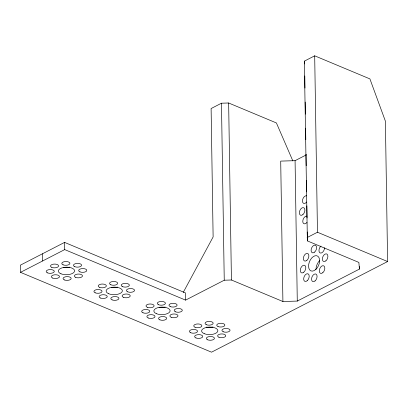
<?xml version="1.0" encoding="UTF-8"?>
<svg xmlns="http://www.w3.org/2000/svg" width="408" height="408" viewBox="0 0 408 408"><rect width="100%" height="100%" fill="white"/><g stroke="black" fill="none" stroke-linecap="round" stroke-linejoin="round"><path stroke-width="0.61" d="M183.223 292.454L213.124 236.946L211.109 108.538L221.468 103.209L228.648 102.989L276.405 122.946L292.847 160.915M185.579 300.12L224.247 280.214L231.428 280L282.912 301.517L297.279 301.079L359.423 269.091L358.867 262.421L307.382 240.904L304.332 61.154L314.69 55.82L369.908 78.897L385.392 121.135L387.6 261.548L211.528 352.18L20.512 272.345L20.4 265.149L64.592 242.398L185.467 292.918L185.579 300.12L64.704 249.599L20.512 272.345M282.912 301.517L280.709 161.104L295.076 160.67L306.372 154.851M307.107 237.568L317.465 232.239L387.6 261.548M304.332 61.154L304.567 63.934M359.382 266.551L359.423 269.091M314.69 55.82L317.465 232.239M304.791 75.954L304.98 88.052M305.204 102.066L305.393 114.163M305.612 128.178L305.791 139.638M306.025 154.29L306.204 165.75M306.434 180.402L306.612 191.862M306.831 205.877L307.025 217.974M307.244 231.989L307.382 240.904M295.076 160.67L297.279 301.079M228.648 102.989L231.428 280M221.468 103.209L224.247 280.214M64.592 242.398L64.704 249.599M42.493 253.771L42.611 260.972M316.027 269.356A8.134 4.932 -67.3 0 1 319.668 260.605M306.643 202.031A4.065 2.463 -67.3 0 1 302.45 201.047A4.065 2.463 -67.3 0 1 306.546 195.794M324.503 247.768A4.065 2.463 -67.3 0 1 322.04 252.649A4.065 2.463 -67.3 0 1 319.03 251.216A4.065 2.463 -67.3 0 1 320.974 246.08M306.964 222.401A4.065 2.463 -67.3 0 1 302.772 221.411A4.065 2.463 -67.3 0 1 306.867 216.164M117.524 287.105A8.134 3.779 -0.9 0 1 111.308 287.293M165.281 307.061A8.134 3.779 -0.9 0 1 159.059 307.25M69.773 267.143A8.134 3.779 -0.9 0 1 63.551 267.332M213.032 327.017A8.134 3.779 -0.9 0 1 206.315 327.119M315.629 269.611A8.134 4.932 -67.3 0 0 317.914 256.29A8.134 4.932 -67.3 0 0 308.723 264.277A8.134 4.932 -67.3 0 0 315.629 269.611M315.083 280.903A4.065 2.463 -67.3 0 0 316.231 274.242A4.065 2.463 -67.3 0 0 311.635 278.236A4.065 2.463 -67.3 0 0 315.083 280.903M303.812 272.187A4.065 2.463 -67.3 0 0 304.955 265.526A4.065 2.463 -67.3 0 0 300.359 269.52A4.065 2.463 -67.3 0 0 303.812 272.187M302.904 214.583A4.065 2.463 -67.3 0 0 304.052 207.922A4.065 2.463 -67.3 0 0 299.457 211.915A4.065 2.463 -67.3 0 0 302.904 214.583M322.83 272.666A4.065 2.463 -67.3 0 0 323.972 266.006A4.065 2.463 -67.3 0 0 319.377 269.994A4.065 2.463 -67.3 0 0 322.83 272.666M307.209 280.704A4.065 2.463 -67.3 0 0 308.351 274.043A4.065 2.463 -67.3 0 0 303.756 278.037A4.065 2.463 -67.3 0 0 307.209 280.704M306.887 260.34A4.065 2.463 -67.3 0 0 308.03 253.679A4.065 2.463 -67.3 0 0 303.435 257.672A4.065 2.463 -67.3 0 0 306.887 260.34M325.905 260.814A4.065 2.463 -67.3 0 0 327.053 254.153A4.065 2.463 -67.3 0 0 322.453 258.147A4.065 2.463 -67.3 0 0 325.905 260.814M314.634 252.103A4.065 2.463 -67.3 0 0 315.777 245.443A4.065 2.463 -67.3 0 0 311.182 249.431A4.065 2.463 -67.3 0 0 314.634 252.103M147.293 307.3A4.065 1.892 -0.9 0 0 154.02 306.25A4.065 1.892 -0.9 0 0 148.849 304.087A4.065 1.892 -0.9 0 0 147.293 307.3M218.03 326.563A4.065 1.892 -0.9 0 0 224.757 325.507A4.065 1.892 -0.9 0 0 219.591 323.35A4.065 1.892 -0.9 0 0 218.03 326.563M122.522 286.645A4.065 1.892 -0.9 0 0 129.249 285.595A4.065 1.892 -0.9 0 0 124.083 283.433A4.065 1.892 -0.9 0 0 122.522 286.645M159.859 319.841A4.065 1.892 -0.9 0 0 166.586 318.786A4.065 1.892 -0.9 0 0 161.415 316.628A4.065 1.892 -0.9 0 0 159.859 319.841M112.108 299.88A4.065 1.892 -0.9 0 0 118.835 298.829A4.065 1.892 -0.9 0 0 113.664 296.667A4.065 1.892 -0.9 0 0 112.108 299.88M60.96 273.799A8.134 3.779 -0.9 0 0 74.419 271.692A8.134 3.779 -0.9 0 0 64.076 267.373A8.134 3.779 -0.9 0 0 60.96 273.799M148.18 317.975A4.065 1.892 -0.9 0 0 154.907 316.924A4.065 1.892 -0.9 0 0 149.741 314.762A4.065 1.892 -0.9 0 0 148.18 317.975M51.785 267.383A4.065 1.892 -0.9 0 0 58.512 266.332A4.065 1.892 -0.9 0 0 53.341 264.175A4.065 1.892 -0.9 0 0 51.785 267.383M175.481 311.799A4.065 1.892 -0.9 0 0 182.213 310.743A4.065 1.892 -0.9 0 0 177.041 308.586A4.065 1.892 -0.9 0 0 175.481 311.799M108.717 293.755A8.134 3.779 -0.9 0 0 122.171 291.649A8.134 3.779 -0.9 0 0 111.833 287.329A8.134 3.779 -0.9 0 0 108.717 293.755M95.222 292.827A4.065 1.892 -0.9 0 0 101.949 291.771A4.065 1.892 -0.9 0 0 96.783 289.614A4.065 1.892 -0.9 0 0 95.222 292.827M195.937 337.936A4.065 1.892 -0.9 0 0 202.664 336.88A4.065 1.892 -0.9 0 0 197.492 334.723A4.065 1.892 -0.9 0 0 195.937 337.936M207.611 339.798A4.065 1.892 -0.9 0 0 214.338 338.747A4.065 1.892 -0.9 0 0 209.171 336.585A4.065 1.892 -0.9 0 0 207.611 339.798M171.166 317.281A4.065 1.892 -0.9 0 0 177.893 316.225A4.065 1.892 -0.9 0 0 172.727 314.068A4.065 1.892 -0.9 0 0 171.166 317.281M170.279 306.602A4.065 1.892 -0.9 0 0 177.006 305.551A4.065 1.892 -0.9 0 0 171.834 303.389A4.065 1.892 -0.9 0 0 170.279 306.602M47.471 272.865A4.065 1.892 -0.9 0 0 54.198 271.815A4.065 1.892 -0.9 0 0 49.026 269.652A4.065 1.892 -0.9 0 0 47.471 272.865M156.468 313.711A8.134 3.779 -0.9 0 0 169.922 311.61A8.134 3.779 -0.9 0 0 159.584 307.285A8.134 3.779 -0.9 0 0 156.468 313.711M63.092 264.828A4.065 1.892 -0.9 0 0 69.819 263.772A4.065 1.892 -0.9 0 0 64.653 261.615A4.065 1.892 -0.9 0 0 63.092 264.828M110.849 284.784A4.065 1.892 -0.9 0 0 117.575 283.733A4.065 1.892 -0.9 0 0 112.404 281.571A4.065 1.892 -0.9 0 0 110.849 284.784M190.73 332.739A4.065 1.892 -0.9 0 0 197.457 331.689A4.065 1.892 -0.9 0 0 192.285 329.526A4.065 1.892 -0.9 0 0 190.73 332.739M100.429 298.019A4.065 1.892 -0.9 0 0 107.156 296.968A4.065 1.892 -0.9 0 0 101.985 294.805A4.065 1.892 -0.9 0 0 100.429 298.019M74.771 266.689A4.065 1.892 -0.9 0 0 81.498 265.634A4.065 1.892 -0.9 0 0 76.332 263.476A4.065 1.892 -0.9 0 0 74.771 266.689M79.978 271.881A4.065 1.892 -0.9 0 0 86.705 270.83A4.065 1.892 -0.9 0 0 81.534 268.668A4.065 1.892 -0.9 0 0 79.978 271.881M99.537 287.344A4.065 1.892 -0.9 0 0 106.264 286.288A4.065 1.892 -0.9 0 0 101.097 284.131A4.065 1.892 -0.9 0 0 99.537 287.344M52.678 278.062A4.065 1.892 -0.9 0 0 59.405 277.007A4.065 1.892 -0.9 0 0 54.233 274.849A4.065 1.892 -0.9 0 0 52.678 278.062M158.6 304.74A4.065 1.892 -0.9 0 0 165.327 303.69A4.065 1.892 -0.9 0 0 160.16 301.527A4.065 1.892 -0.9 0 0 158.6 304.74M204.219 333.668A8.134 3.779 -0.9 0 0 217.678 331.566A8.134 3.779 -0.9 0 0 207.335 327.247A8.134 3.779 -0.9 0 0 204.219 333.668M75.664 277.364A4.065 1.892 -0.9 0 0 82.391 276.313A4.065 1.892 -0.9 0 0 77.219 274.15A4.065 1.892 -0.9 0 0 75.664 277.364M127.73 291.837A4.065 1.892 -0.9 0 0 134.456 290.787A4.065 1.892 -0.9 0 0 129.29 288.629A4.065 1.892 -0.9 0 0 127.73 291.837M218.923 337.238A4.065 1.892 -0.9 0 0 225.649 336.187A4.065 1.892 -0.9 0 0 220.478 334.025A4.065 1.892 -0.9 0 0 218.923 337.238M64.352 279.924A4.065 1.892 -0.9 0 0 71.079 278.873A4.065 1.892 -0.9 0 0 65.912 276.711A4.065 1.892 -0.9 0 0 64.352 279.924M142.973 312.783A4.065 1.892 -0.9 0 0 149.705 311.732A4.065 1.892 -0.9 0 0 144.534 309.57A4.065 1.892 -0.9 0 0 142.973 312.783M195.044 327.257A4.065 1.892 -0.9 0 0 201.771 326.206A4.065 1.892 -0.9 0 0 196.6 324.044A4.065 1.892 -0.9 0 0 195.044 327.257M123.415 297.32A4.065 1.892 -0.9 0 0 130.142 296.269A4.065 1.892 -0.9 0 0 124.97 294.107A4.065 1.892 -0.9 0 0 123.415 297.32M206.351 324.702A4.065 1.892 -0.9 0 0 213.078 323.646A4.065 1.892 -0.9 0 0 207.912 321.489A4.065 1.892 -0.9 0 0 206.351 324.702M223.237 331.755A4.065 1.892 -0.9 0 0 229.964 330.704A4.065 1.892 -0.9 0 0 224.793 328.542A4.065 1.892 -0.9 0 0 223.237 331.755"/></g></svg>
